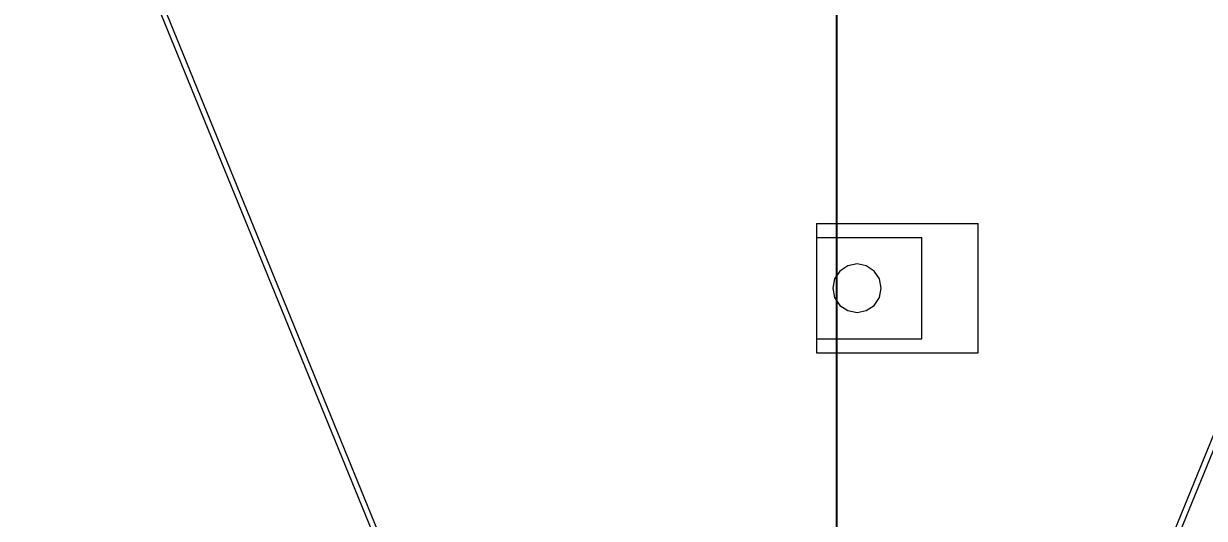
# Model space of a CAD drawing. Header units: millimetres. Extents: x -1970 to 59977, y -50268 to 6837.
# Drawn here: x 25356 to 25940, y 2306 to 2551 of the extents above; entities that cross this region are included whole.
import ezdxf

# ---------------------------------------------------------------- set-up
doc = ezdxf.new("R2010")
doc.units = ezdxf.units.MM
doc.layers.add('COTAS_P', color=1, linetype='Continuous', lineweight=0)
doc.layers.add('lateral_briquetadora', color=7, linetype='Continuous', lineweight=0)
doc.dimstyles.new('R19_100', dxfattribs={"dimtxt": 250, "dimasz": 150, "dimexe": 150, "dimexo": 80, "dimgap": 100, "dimtad": 1, "dimtih": 1, "dimtoh": 1, "dimdsep": 46, "dimcen": 0.09, "dimadec": 0, "dimazin": 0, "dimtfac": 1, "dimtdec": 4, "dimtofl": 0, "dimtmove": 0, "dimatfit": 3, "dimfxl": 1, "dimtolj": 1, "dimtzin": 0, "dimarcsym": 0})

# ---------------------------------------------------------------- blocks, each defined once
blk = doc.blocks.new('*D3')
at = {"layer": 'COTAS_P', "color": 0, "lineweight": -2, "transparency": 16777216}
for p, q in [((25334.81, 3271.57), (25051.31, 4199.21)), ((16158.18, 1324.54), (24951.7, 4011.92)), ((16254.38, 496.51), (15970.89, 1424.15))]:
    blk.add_line(p, q, dxfattribs=at)
at = {"layer": 'COTAS_P', "color": 0, "transparency": 16777216}
for points in [[(24944.39, 4035.83), (24959, 3988.02), (25095.15, 4055.76)], [(16150.87, 1348.45), (16165.48, 1300.63), (16014.73, 1280.7)]]:
    blk.add_solid(points, dxfattribs=at)
at = {"layer": 'Defpoints', "color": 0, "transparency": 16777216}
for p in [(25095.15, 4055.76), (25358.19, 3195.06), (16277.76, 420)]:
    blk.add_point(p, dxfattribs=at)
blk = doc.blocks.new('*D5')
at = {"layer": 'COTAS_P', "color": 0, "lineweight": -2, "transparency": 16777216}
for p, q in [((25438.19, 3195.06), (25908.19, 3195.06)), ((25758.19, 150), (25758.19, 3045.06)), ((25438.19, 0), (25908.19, 0))]:
    blk.add_line(p, q, dxfattribs=at)
at = {"layer": 'COTAS_P', "color": 0, "transparency": 16777216}
for points in [[(25733.19, 3045.06), (25783.19, 3045.06), (25758.19, 3195.06)], [(25733.19, 150), (25783.19, 150), (25758.19, 0)]]:
    blk.add_solid(points, dxfattribs=at)
at = {"layer": 'Defpoints', "color": 0, "transparency": 16777216}
for p in [(25358.19, 3195.06), (25758.19, 3195.06), (25358.19, 0)]:
    blk.add_point(p, dxfattribs=at)

msp = doc.modelspace()

# ---------------------------------------------------------------- linework, layer by layer
at = {"layer": 'lateral_briquetadora'}
for p, q in [((25378.187, 2667.25), (25528.187, 2300)), ((25531.187, 2300), (25381.187, 2667.25)), ((25925.187, 2300), (26075.187, 2667.25)), ((25928.187, 2300), (26078.187, 2667.25)), ((25748.187, 2452), (25828.187, 2452)), ((25748.187, 2452), (25748.187, 2388)), ((25828.187, 2388), (25828.187, 2452)), ((25748.187, 2445), (25800.187, 2445)), ((25748.187, 2445), (25748.187, 2395)), ((25800.187, 2395), (25800.187, 2445)), ((25763.594, 2431.087), (25759.701, 2428.485)), ((25768.187, 2432), (25763.594, 2431.087)), ((25772.779, 2431.087), (25768.187, 2432)), ((25776.672, 2428.485), (25772.779, 2431.087)), ((25757.1, 2424.592), (25756.187, 2420)), ((25759.701, 2428.485), (25757.1, 2424.592)), ((25779.273, 2424.592), (25776.672, 2428.485)), ((25780.187, 2420), (25779.273, 2424.592)), ((25756.187, 2420), (25757.1, 2415.408)), ((25779.273, 2415.408), (25780.187, 2420)), ((25757.1, 2415.408), (25759.701, 2411.515)), ((25776.672, 2411.515), (25779.273, 2415.408)), ((25759.701, 2411.515), (25763.594, 2408.913)), ((25763.594, 2408.913), (25768.187, 2408)), ((25768.187, 2408), (25772.779, 2408.913)), ((25772.779, 2408.913), (25776.672, 2411.515)), ((25748.187, 2395), (25800.187, 2395)), ((25748.187, 2388), (25828.187, 2388))]:
    msp.add_line(p, q, dxfattribs=at)

# ---------------------------------------------------------------- dimensions: what is measured, and where the dimension line sits
at = {"layer": 'COTAS_P'}
for p1, distance, picture, middle in [((16277.765, 420), 900, '*D3', (20554.937, 2668.234)), ((25358.187, 0), -400, '*D5', (25758.187, 1597.53))]:
    dim = msp.add_aligned_dim(p1=p1, p2=(25358.187, 3195.061), distance=distance, text='<> P', dimstyle='R19_100', dxfattribs=at)
    dim.commit()
    dim.dimension.update_dxf_attribs({"geometry": picture, "text_midpoint": middle})

doc.saveas('drawing.dxf')
